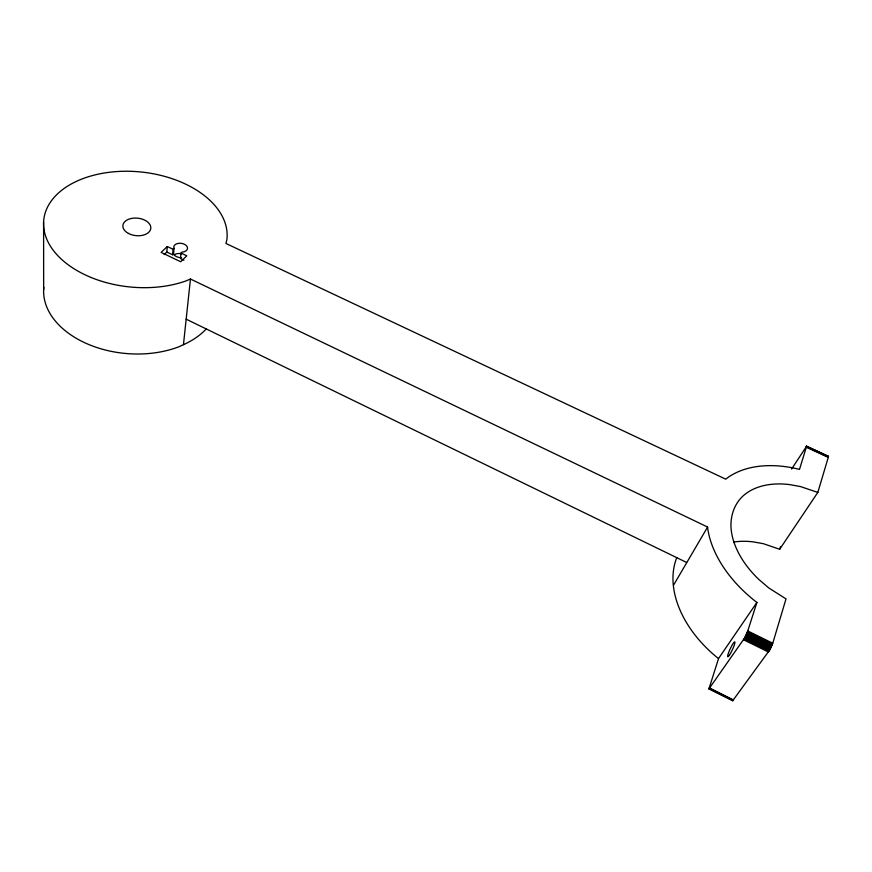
<?xml version="1.0" encoding="UTF-8"?>
<svg xmlns="http://www.w3.org/2000/svg" width="872" height="872" viewBox="0 0 872 872"><rect width="100%" height="100%" fill="white"/><g stroke="black" fill="none" stroke-linecap="round" stroke-linejoin="round"><path stroke-width="1.31" d="M756.918 602.399L747.762 630.957L744.437 638.228L708.936 688.88L718.539 658.556L756.918 602.399L756.046 601.789A109.894 71.842 32.5 0 1 707.628 527.745L707.606 527.048L190.456 279.018L185.703 281.035A92.083 57.759 5.9 0 1 49.421 244.52A92.083 57.759 5.9 0 1 122.723 171.294A92.083 57.759 5.9 0 1 226.829 239.953L225.935 243.462L725.766 479.186L726.202 478.772A109.894 71.842 32.5 0 1 798.61 469.158L799.493 469.419L806.633 446.192L791.602 469.027M164.176 254.57L166.814 252.052L167.293 246.536L173.081 249.25L174.029 248.346A6.9 4.404 7.1 0 1 179.043 243.266A6.9 4.404 7.1 0 1 187.382 247.234A6.9 4.404 7.1 0 1 181.976 252.128L181.027 253.033L180.482 258.537L183.927 260.205M166.814 252.052L172.58 254.755L173.081 249.25M172.58 254.755L173.528 253.85L174.029 248.346M733.526 542.046A79.319 54.446 34 0 1 753.016 541.839L763.316 543.681L779.677 549.273L817.816 492.429L828.269 457.375L828.378 456.339L827.779 456.394M43.851 287.204A87.745 58.075 5 0 0 86.666 343.612A87.745 58.075 5 0 0 178.913 346.762L183.447 344.669L190.456 279.018M732.36 699.606L732.698 700.728L769.9 649.694L772.756 643.242L786.01 598.911L768.712 587.892L759 579.586A83.658 54.663 32.4 0 1 731.488 532.029C729.286 518.175 733.755 503.122 745.026 494.293A83.658 54.663 32.4 0 1 789.781 484.614L800.583 486.598L817.816 492.429M779.677 549.273L780.495 546.679M707.606 527.048L673.348 585.504A104.182 71.548 34 0 0 717.721 657.968L718.539 658.556M167.293 246.536L161.113 252.39L180.7 261.753L186.782 255.823L181.027 253.033M806.513 446.159L828.378 456.339M806.36 446.224L827.997 456.22M806.142 446.41L828.4 456.59M806.644 446.911L828.367 456.939M813.096 450.017L815.494 451.118M822.699 454.454L827.506 456.666M806.546 447.347L828.269 457.375M186.161 319.174L686.602 562.451M747.762 630.957L772.756 643.242M747.446 631.808L772.45 644.103M747.097 632.712L772.102 645.008M746.694 633.639L771.709 645.945M746.279 634.587L771.284 646.904M745.833 635.535L770.837 647.852M745.364 636.473L770.368 648.79M744.895 637.378L769.9 649.694M744.437 638.228L769.42 650.545M743.98 639.013L768.962 651.33M743.533 639.721L768.505 652.038M709.873 688.117L733.526 699.998M709.568 688.488L733.199 700.358M708.783 688.226L731.139 699.464M708.783 688.564L732.927 700.598M708.827 688.782L732.698 700.728M43.6 222.098L43.654 289.711M673.271 584.829A104.182 71.548 34 0 1 676.748 557.666M206.261 328.94A87.505 57.923 4.9 0 1 183.458 344.68M174.182 254.929A6.845 4.415 7 0 1 181.42 253.796M181.441 257.622A6.878 4.415 7.1 0 1 173.528 253.85M729.526 655.014L729.068 655.679A8.251 1.177 -64.9 0 1 729.69 649.978A8.251 1.177 -64.9 0 1 734.933 642.402A8.251 1.177 -64.9 0 1 729.526 655.014M128.413 233.413A14.028 8.785 5.9 0 0 150.714 228.856A14.028 8.785 5.9 0 0 131.4 218.447A14.028 8.785 5.9 0 0 128.413 233.413"/></g></svg>
